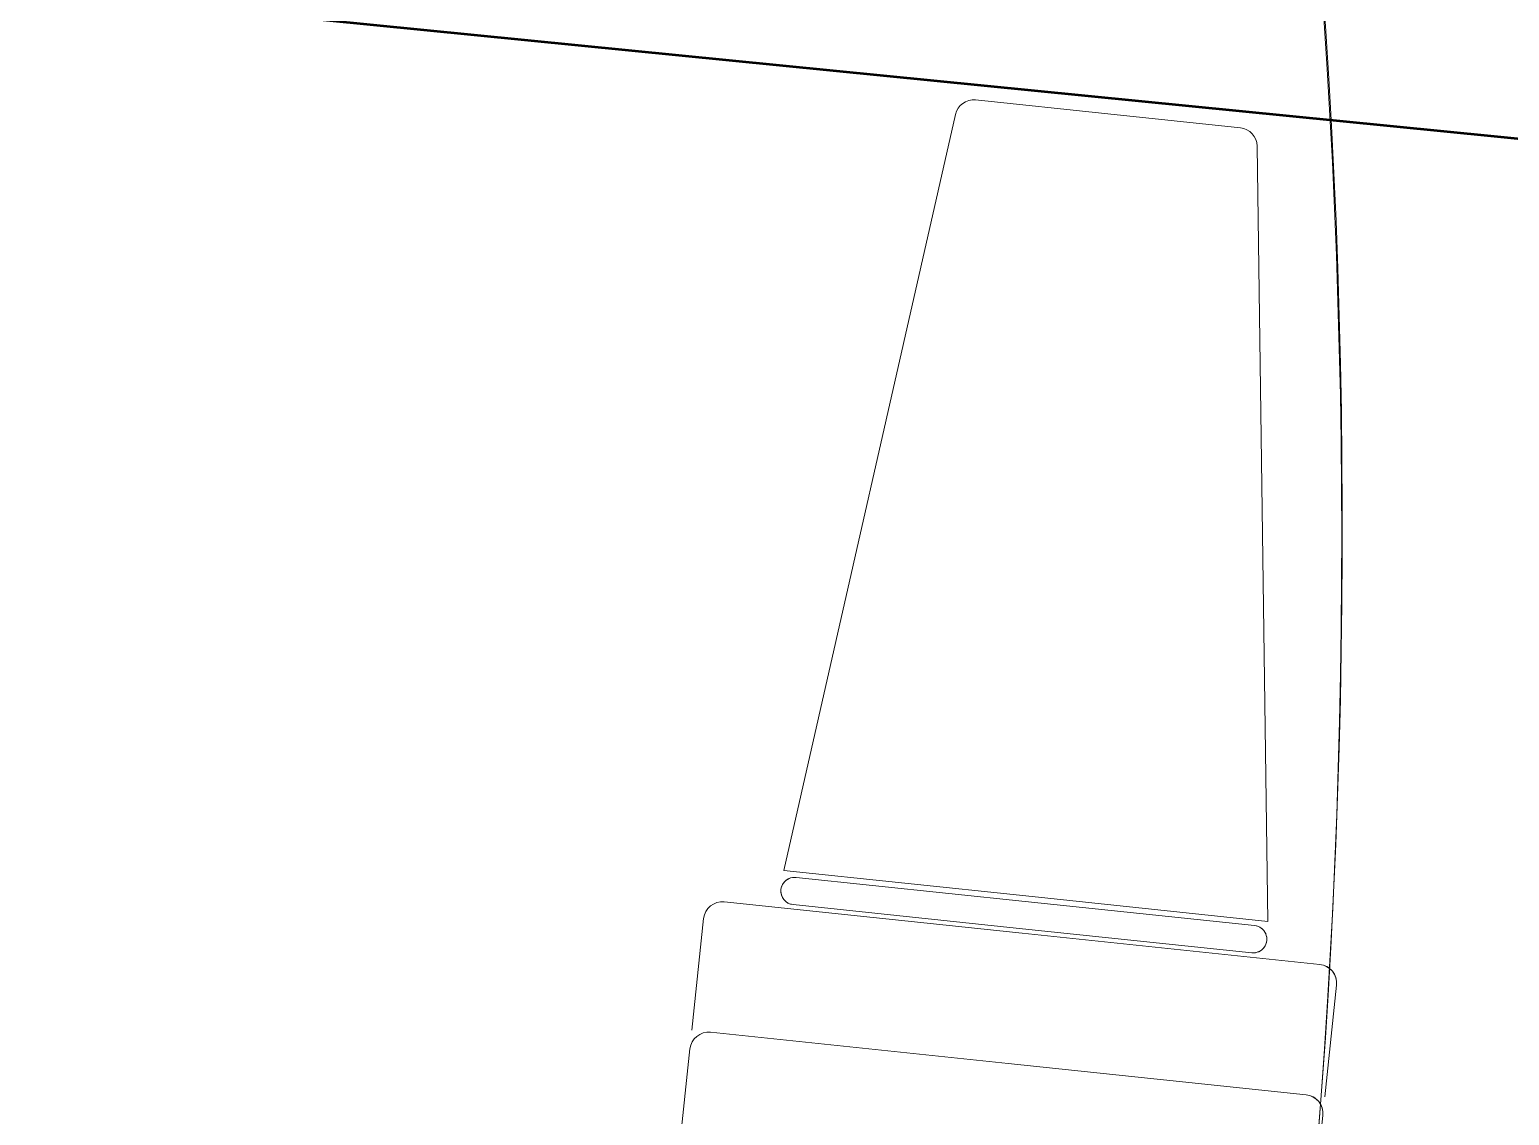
# Model space of a CAD drawing. Header units: millimetres. Extents: x 26282 to 30760, y 1404 to 4574.
# Drawn here: x 29717.7 to 29725.61, y 3458.27 to 3464.07 of the extents above; entities that cross this region are included whole.
import ezdxf

# ---------------------------------------------------------------- set-up
doc = ezdxf.new("R2010")
doc.units = ezdxf.units.MM
doc.header["$LTSCALE"] = 0.25
doc.layers.add('AB-DUV', color=4, linetype='Continuous', lineweight=50)
doc.layers.add('DOĞRAMA', color=30, linetype='Continuous', lineweight=20)

# ---------------------------------------------------------------- blocks, each defined once
blk = doc.blocks.new('ISP-ROTO')
for p, q in [((-7.111986381783018, 68), (0, 68)), ((7.111986381783018, 68), (0, 68)), ((-8.104974655977964, 67.11821288978511), (-13, 26)), ((8.104974655977964, 67.11821288978511), (13, 26)), ((-13, 26), (0, 26)), ((13, 26), (0, 26)), ((-16, 24), (0, 24)), ((16, 24), (0, 24)), ((-17, 23), (-17, 17)), ((17, 23), (17, 17)), ((-16, 17), (0, 17)), ((16, 17), (0, 17)), ((-17, 16), (-17, 0)), ((17, 16), (17, 0)), ((-17, 0), (0, 0)), ((17, 0), (0, 0))]:
    blk.add_line(p, q)
for points in [[(0, 25.70083837560134), (-12.32007906752681, 25.70083837560134, 1), (-12.32007906752681, 24.24092964853588), (0, 24.24092964853589)], [(0, 25.70083837560134), (12.3200790675268, 25.70083837560134, -1), (12.3200790675268, 24.24092964853588), (0, 24.24092964853589)]]:
    blk.add_lwpolyline(points, format="xyb")
for centre, start, end in [((-7.111986381783018, 67), 90, 173.2110254255612), ((7.111986381783018, 67), 6.788974574438785, 90), ((-16, 23), 90, 180), ((16, 23), 0, 90), ((-16, 16), 90, 180), ((16, 16), 0, 90)]:
    blk.add_arc(centre, 1, start, end)
blk = doc.blocks.new('A$C3DEF5641')
at = {"layer": 'DOĞRAMA', "color": 163}
blk.add_arc((46.49510991593613, 122.9125009375802), 404.588276843845, 0, 90, dxfattribs=at)
blk.add_blockref('ISP-ROTO', (434.0833867597812, 118.424072694539), dxfattribs=at)
blk = doc.blocks.new('A$C187D15ED')
at = {"layer": 'AB-DUV'}
blk.add_line((10512.62963568634, 3222.947721330254), (10087.74871644772, 3265.167120238941), dxfattribs=at)
blk.add_line((10512.62963568634, 3222.947721330254), (10087.74871644772, 3265.167120238941), dxfattribs=at)
at = {"layer": 'DOĞRAMA', "color": 163, "xscale": 0.1, "yscale": 0.1, "zscale": 0.1, "rotation": 354.0084398994581}
for p in [(10107.92139384187, 3244.585342011007, 6.9406099e-09), (10107.92139384188, 3244.585342011009, 6.9406099e-09)]:
    blk.add_blockref('A$C3DEF5641', p, dxfattribs=at)

msp = doc.modelspace()

# ---------------------------------------------------------------- block references
at = {"layer": 'AB-DUV', "ltscale": 100}
msp.add_blockref('A$C187D15ED', (19570.42390626811, 205.0275163953916, 5.126401409773051), dxfattribs=at)

# ---------------------------------------------------------------- next in the draw order: linework, layer by layer
at = {"layer": 'DOĞRAMA'}
for p, q in [((29722.75512881817, 3463.696616083863, 5.126401416713662), (29723.46244237878, 3463.622379772472, 5.126401416713662)), ((29722.75512881818, 3463.696616083865, 5.126401416713662), (29723.46244237878, 3463.622379772472, 5.126401416713662)), ((29722.64716816511, 3463.619284075004, 5.126401416713662), (29721.73113965892, 3459.581019742453, 5.126401416713662)), ((29722.64716816511, 3463.619284075005, 5.126401416713662), (29721.73113965893, 3459.581019742455, 5.126401416713662)), ((29724.16975593938, 3463.54814346108, 5.126401416713662), (29723.46244237878, 3463.622379772472, 5.126401416713662)), ((29724.16975593939, 3463.548143461082, 5.126401416713662), (29723.46244237878, 3463.622379772472, 5.126401416713662)), ((29724.25930805819, 3463.450081438755, 5.126401416713662), (29724.31693659224, 3459.30962663333, 5.126401416713662)), ((29724.25930805819, 3463.450081438755, 5.126401416713662), (29724.31693659224, 3459.309626633332, 5.126401416713662)), ((29721.73113965892, 3459.581019742453, 5.126401416713662), (29723.02403812559, 3459.445323187892, 5.126401416713662)), ((29721.73113965893, 3459.581019742455, 5.126401416713662), (29723.02403812559, 3459.445323187892, 5.126401416713662)), ((29721.4119020813, 3459.413426875559, 5.126401416713662), (29723.00316173257, 3459.246415731483, 5.126401416713662)), ((29721.41190208131, 3459.41342687556, 5.126401416713662), (29723.00316173258, 3459.246415731485, 5.126401416713662)), ((29724.31693659224, 3459.30962663333, 5.126401416713662), (29723.02403812559, 3459.445323187892, 5.126401416713662)), ((29724.31693659224, 3459.309626633332, 5.126401416713662), (29723.02403812559, 3459.445323187892, 5.126401416713662)), ((29721.30201015659, 3459.32441134386, 5.126401416713662), (29721.23938097757, 3458.727688974634, 5.126401416713662)), ((29721.3020101566, 3459.32441134386, 5.126401416713662), (29721.23938097757, 3458.727688974634, 5.126401416713662)), ((29724.59442138384, 3459.079404587412, 5.126401416713662), (29723.00316173257, 3459.246415731483, 5.126401416713662)), ((29724.59442138385, 3459.079404587412, 5.126401416713662), (29723.00316173258, 3459.246415731485, 5.126401416713662)), ((29724.68343691554, 3458.969512662699, 5.126401416713662), (29724.62080773652, 3458.372790293473, 5.126401416713662)), ((29724.68343691554, 3458.969512662701, 5.126401416713662), (29724.62080773652, 3458.372790293473, 5.126401416713662)), ((29721.33883470577, 3458.717250778128, 5.126401416713662), (29722.93009435703, 3458.550239634056, 5.126401416713662)), ((29721.33883470577, 3458.71725077813, 5.126401416713662), (29722.93009435704, 3458.550239634056, 5.126401416713662)), ((29721.22894278107, 3458.62823524643, 5.126401416713662), (29721.06193163698, 3457.036975595161, 5.126401416713662)), ((29721.22894278107, 3458.62823524643, 5.126401416713662), (29721.06193163699, 3457.036975595161, 5.126401416713662)), ((29724.5213540083, 3458.383228489979, 5.126401416713662), (29722.93009435703, 3458.550239634056, 5.126401416713662)), ((29724.52135400831, 3458.38322848998, 5.126401416713662), (29722.93009435704, 3458.550239634056, 5.126401416713662))]:
    msp.add_line(p, q, dxfattribs=at)
at = {"layer": 'DOĞRAMA', "elevation": 5.126401416713662}
for points in [[(29723.02091541775, 3459.41557044901), (29721.79563762272, 3459.544169855271, 1), (29721.78039880855, 3459.398976489526), (29723.00567660358, 3459.270377083266)], [(29723.02091541777, 3459.41557044901), (29721.79563762273, 3459.544169855271, 1), (29721.78039880855, 3459.398976489526), (29723.00567660359, 3459.270377083266)], [(29723.02091541775, 3459.41557044901), (29724.24619321279, 3459.286971042749, -1), (29724.23095439862, 3459.141777677007), (29723.00567660358, 3459.270377083266)], [(29723.02091541777, 3459.41557044901), (29724.2461932128, 3459.286971042751, -1), (29724.23095439864, 3459.141777677007), (29723.00567660359, 3459.270377083266)]]:
    msp.add_lwpolyline(points, format="xyb", dxfattribs=at)
at = {"layer": 'DOĞRAMA', "color": 163}
for centre in [(29684.25239697206, 3461.351639773739, 5.126401416713662), (29684.25239697207, 3461.351639773742, 5.126401416713662)]:
    msp.add_arc(centre, 40.4588276843845, 354.0084398995229, 84.00843990043943, dxfattribs=at)
at = {"layer": 'DOĞRAMA'}
for centre, start, end in [((29722.74469062167, 3463.597162355659, 5.126401416713662), 84.00843990043943, 167.2194653250168), ((29722.74469062167, 3463.597162355662, 5.126401416713662), 84.00843990043943, 167.2194653250168), ((29724.15931774288, 3463.448689732878, 5.126401416713662), 0.7974144737237812, 84.00843990043943), ((29724.15931774288, 3463.448689732878, 5.126401416713662), 0.7974144737237812, 84.00843990043943), ((29721.40146388478, 3459.313973147357, 5.126401416713662), 84.00843990043943, 174.008439899523), ((29721.4014638848, 3459.313973147357, 5.126401416713662), 84.00843990043943, 174.008439899523), ((29724.58398318733, 3458.979950859202, 5.126401416713662), 354.0084398995229, 84.00843990043943), ((29724.58398318734, 3458.979950859202, 5.126401416713662), 354.0084398995229, 84.00843990043943), ((29721.32839650926, 3458.617797049924, 5.126401416713662), 84.00843990043943, 174.008439899523), ((29721.32839650927, 3458.617797049924, 5.126401416713662), 84.00843990043943, 174.008439899523), ((29724.5109158118, 3458.283774761774, 5.126401416713662), 354.0084398995229, 84.00843990043943), ((29724.51091581181, 3458.283774761776, 5.126401416713662), 354.0084398995229, 84.00843990043943)]:
    msp.add_arc(centre, 0.1, start, end, dxfattribs=at)

doc.saveas('drawing.dxf')
